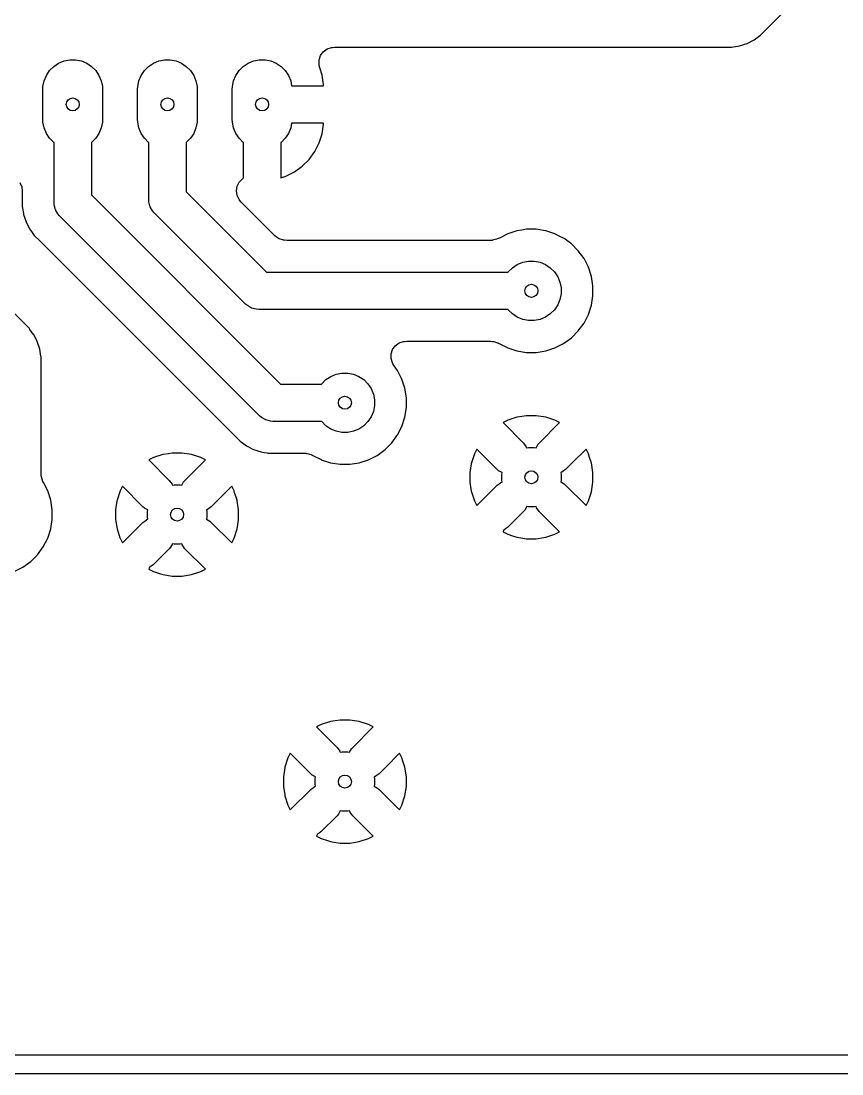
# Model space of a CAD drawing. Header units: millimetres. Extents: x 20 to 168, y -138 to -20.
# Drawn here: x 71.32 to 93.33, y -138 to -109.77 of the extents above; entities that cross this region are included whole.
import ezdxf

# ---------------------------------------------------------------- set-up
doc = ezdxf.new("R2010")
doc.units = ezdxf.units.MM
doc.layers.add('B.Cu', color=253, linetype='CONTINUOUS', true_color=0x83a598)
doc.layers.add('Edge.Cuts', color=40, linetype='CONTINUOUS', true_color=0xfabd2f)

msp = doc.modelspace()

# ---------------------------------------------------------------- linework, layer by layer
at = {"layer": 'B.Cu', "linetype": 'CONTINUOUS'}
for p, q in [((91.294306, -109.995588), (95.170952, -106.11894)), ((91.143992, -110.145904), (91.294304, -109.995592)), ((91.294304, -109.995592), (91.294306, -109.995588)), ((90.580443, -110.433046), (90.782612, -110.367357)), ((90.782612, -110.367357), (90.972016, -110.270851)), ((90.972016, -110.270851), (91.143992, -110.145904)), ((79.34584, -110.688232), (79.419218, -110.587241)), ((79.419218, -110.587241), (79.520213, -110.513867)), ((79.520213, -110.513867), (79.638934, -110.475294)), ((79.638934, -110.475294), (79.664719, -110.47121)), ((79.664719, -110.47121), (79.727129, -110.4663)), ((79.727129, -110.4663), (90.370484, -110.4663)), ((90.370484, -110.4663), (90.370487, -110.4663)), ((90.370487, -110.4663), (90.580443, -110.433046)), ((72.192485, -110.981592), (72.322883, -110.894463)), ((72.322883, -110.894463), (72.467772, -110.834448)), ((72.467772, -110.834448), (72.621586, -110.803852)), ((72.621586, -110.803852), (72.778414, -110.803852)), ((72.778414, -110.803852), (72.932228, -110.834448)), ((72.932228, -110.834448), (73.077117, -110.894463)), ((73.077117, -110.894463), (73.207515, -110.981592)), ((74.732485, -110.981592), (74.862883, -110.894463)), ((74.862883, -110.894463), (75.007772, -110.834448)), ((75.007772, -110.834448), (75.161586, -110.803852)), ((75.161586, -110.803852), (75.318414, -110.803852)), ((75.318414, -110.803852), (75.472228, -110.834448)), ((75.472228, -110.834448), (75.617117, -110.894463)), ((75.617117, -110.894463), (75.747515, -110.981592)), ((77.272485, -110.981592), (77.402883, -110.894463)), ((77.402883, -110.894463), (77.547772, -110.834448)), ((77.547772, -110.834448), (77.701586, -110.803852)), ((77.701586, -110.803852), (77.858414, -110.803852)), ((77.858414, -110.803852), (78.012228, -110.834448)), ((78.012228, -110.834448), (78.157117, -110.894463)), ((78.157117, -110.894463), (78.287515, -110.981592)), ((79.307258, -110.931791), (79.307261, -110.806956)), ((79.311341, -110.957574), (79.307258, -110.931791)), ((79.307261, -110.806956), (79.34584, -110.688232)), ((79.325958, -111.018463), (79.311341, -110.957574)), ((71.934448, -111.367772), (71.994463, -111.222883)), ((71.994463, -111.222883), (72.081592, -111.092485)), ((72.081592, -111.092485), (72.192485, -110.981592)), ((73.207515, -110.981592), (73.318408, -111.092485)), ((73.318408, -111.092485), (73.405537, -111.222883)), ((73.405537, -111.222883), (73.465552, -111.367772)), ((74.474448, -111.367772), (74.534463, -111.222883)), ((74.534463, -111.222883), (74.621592, -111.092485)), ((74.621592, -111.092485), (74.732485, -110.981592)), ((75.747515, -110.981592), (75.858408, -111.092485)), ((75.858408, -111.092485), (75.945537, -111.222883)), ((75.945537, -111.222883), (76.005552, -111.367772)), ((77.014448, -111.367772), (77.074463, -111.222883)), ((77.074463, -111.222883), (77.161592, -111.092485)), ((77.161592, -111.092485), (77.272485, -110.981592)), ((78.287515, -110.981592), (78.398408, -111.092485)), ((78.398408, -111.092485), (78.485537, -111.222883)), ((78.485537, -111.222883), (78.545552, -111.367772)), ((79.38937, -111.213624), (79.325958, -111.018463)), ((79.43, -111.470144), (79.38937, -111.213624)), ((71.9, -111.6), (71.903852, -111.521586)), ((71.903852, -111.521586), (71.934448, -111.367772)), ((73.465552, -111.367772), (73.496148, -111.521586)), ((73.496148, -111.521586), (73.5, -111.6)), ((74.44, -111.6), (74.443852, -111.521586)), ((74.443852, -111.521586), (74.474448, -111.367772)), ((76.005552, -111.367772), (76.036148, -111.521586)), ((76.036148, -111.521586), (76.04, -111.6)), ((76.98, -111.6), (76.983852, -111.521586)), ((76.983852, -111.521586), (77.014448, -111.367772)), ((78.545552, -111.367772), (78.571908, -111.500273)), ((78.571908, -111.500273), (78.576079, -111.5)), ((78.576079, -111.5), (79.429997, -111.5)), ((79.429997, -111.5), (79.429999, -111.5)), ((79.429999, -111.5), (79.43, -111.499999)), ((79.43, -111.499999), (79.43, -111.470144)), ((71.9, -112.4), (71.9, -111.6)), ((73.5, -111.6), (73.5, -112.4)), ((74.44, -112.4), (74.44, -111.6)), ((76.04, -111.6), (76.04, -112.4)), ((76.98, -112.4), (76.98, -111.6)), ((71.903852, -112.478414), (71.9, -112.4)), ((71.934448, -112.632228), (71.903852, -112.478414)), ((71.994463, -112.777117), (71.934448, -112.632228)), ((73.465552, -112.632228), (73.405537, -112.777117)), ((73.496148, -112.478414), (73.465552, -112.632228)), ((73.5, -112.4), (73.496148, -112.478414)), ((74.443852, -112.478414), (74.44, -112.4)), ((74.474448, -112.632228), (74.443852, -112.478414)), ((74.534463, -112.777117), (74.474448, -112.632228)), ((76.005552, -112.632228), (75.945537, -112.777117)), ((76.036148, -112.478414), (76.005552, -112.632228)), ((76.04, -112.4), (76.036148, -112.478414)), ((76.983852, -112.478414), (76.98, -112.4)), ((77.014448, -112.632228), (76.983852, -112.478414)), ((77.074463, -112.777117), (77.014448, -112.632228)), ((78.545552, -112.632228), (78.485537, -112.777117)), ((78.571983, -112.499351), (78.545552, -112.632228)), ((78.576079, -112.5), (78.571983, -112.499351)), ((79.429998, -112.5), (78.576079, -112.5)), ((79.38937, -112.786377), (79.43, -112.529855)), ((79.429999, -112.5), (79.429998, -112.5)), ((79.43, -112.500001), (79.429999, -112.5)), ((79.43, -112.529855), (79.43, -112.500001)), ((72.081592, -112.907515), (71.994463, -112.777117)), ((72.192485, -113.018408), (72.081592, -112.907515)), ((73.318408, -112.907515), (73.207515, -113.018408)), ((73.405537, -112.777117), (73.318408, -112.907515)), ((74.621592, -112.907515), (74.534463, -112.777117)), ((74.732485, -113.018408), (74.621592, -112.907515)), ((75.858408, -112.907515), (75.747515, -113.018408)), ((75.945537, -112.777117), (75.858408, -112.907515)), ((77.161592, -112.907515), (77.074463, -112.777117)), ((77.272485, -113.018408), (77.161592, -112.907515)), ((78.398408, -112.907515), (78.287515, -113.018408)), ((78.485537, -112.777117), (78.398408, -112.907515)), ((79.309114, -113.033379), (79.38937, -112.786377)), ((72.2, -113.023429), (72.192485, -113.018408)), ((72.2, -114.6326), (72.2, -113.023429)), ((73.207515, -113.018408), (73.2, -113.023429)), ((73.2, -113.023429), (73.2, -114.425494)), ((74.74, -113.023429), (74.732485, -113.018408)), ((74.74, -114.5517), (74.74, -113.023429)), ((75.747515, -113.018408), (75.74, -113.023429)), ((75.74, -113.023429), (75.74, -114.344594)), ((77.28, -113.023429), (77.272485, -113.018408)), ((77.28, -113.97245), (77.28, -113.023429)), ((78.287515, -113.018408), (78.28, -113.023429)), ((78.28, -113.023429), (78.28, -113.972451)), ((79.191209, -113.26478), (79.309112, -113.033384)), ((79.309112, -113.033384), (79.309114, -113.033379)), ((78.854898, -113.658552), (79.038552, -113.474898)), ((79.038552, -113.474898), (79.191206, -113.264785)), ((79.191206, -113.264785), (79.191209, -113.26478)), ((78.65225, -113.805782), (78.854898, -113.658552)), ((77.171695, -114.075269), (77.259948, -113.987019)), ((77.259948, -113.987019), (77.28, -113.97245)), ((78.28, -113.972452), (78.413372, -113.929118)), ((78.28, -113.972451), (78.28, -113.972452)), ((78.413372, -113.929118), (78.413383, -113.929113)), ((78.413383, -113.929113), (78.64478, -113.81121)), ((78.64478, -113.81121), (78.644785, -113.811206)), ((78.644785, -113.811206), (78.644786, -113.811204)), ((78.644786, -113.811204), (78.647074, -113.809729)), ((78.647074, -113.809729), (78.65225, -113.805782)), ((71.28707, -114.093348), (71.334839, -114.208662)), ((71.334839, -114.208662), (71.33847, -114.223783)), ((71.33847, -114.223783), (71.3495, -114.316947)), ((71.3495, -114.316947), (71.3495, -114.738893)), ((75.74, -114.344594), (77.895406, -116.5)), ((77.088692, -114.319161), (77.108219, -114.195863)), ((77.108222, -114.442458), (77.088692, -114.319161)), ((77.108219, -114.195863), (77.164887, -114.08464)), ((77.164887, -114.08464), (77.171695, -114.075269)), ((73.2, -114.425494), (78.274506, -119.5)), ((74.744277, -114.616947), (74.74, -114.5517)), ((74.744277, -114.616963), (74.744277, -114.616947)), ((74.771271, -114.717705), (74.744277, -114.616963)), ((77.164895, -114.55368), (77.108222, -114.442458)), ((77.18103, -114.575889), (77.164895, -114.55368)), ((77.221685, -114.62349), (77.18103, -114.575889)), ((78.119591, -115.521396), (77.221685, -114.62349)), ((71.3495, -114.738893), (71.378606, -114.922652)), ((72.204277, -114.697847), (72.2, -114.6326)), ((72.204277, -114.697863), (72.204277, -114.697847)), ((72.230613, -114.796148), (72.204277, -114.697863)), ((72.23806, -114.823942), (72.230613, -114.796148)), ((72.303323, -114.936981), (72.23806, -114.823942)), ((74.77806, -114.743042), (74.771271, -114.717705)), ((74.843323, -114.856081), (74.77806, -114.743042)), ((74.843338, -114.856096), (74.843323, -114.856081)), ((74.886447, -114.905253), (74.843338, -114.856096)), ((77.334747, -117.353553), (74.886447, -114.905253)), ((71.378606, -114.922652), (71.382755, -114.948846)), ((71.382755, -114.948846), (71.382757, -114.948858)), ((71.382757, -114.948858), (71.448442, -115.151011)), ((71.448442, -115.151011), (71.544948, -115.340416)), ((72.303338, -114.936996), (72.303323, -114.936981)), ((72.346447, -114.986153), (72.303338, -114.936996)), ((77.713847, -120.353553), (72.346447, -114.986153)), ((71.544948, -115.340416), (71.59669, -115.411632)), ((71.59669, -115.411632), (71.596691, -115.411634)), ((71.596691, -115.411634), (71.596693, -115.411636)), ((71.596693, -115.411636), (71.669896, -115.512392)), ((84.366418, -115.470425), (84.140972, -115.585295)), ((84.366425, -115.470421), (84.366418, -115.470425)), ((84.613508, -115.390138), (84.366425, -115.470421)), ((84.74049, -115.370028), (84.613508, -115.390138)), ((84.740492, -115.370028), (84.74049, -115.370028)), ((84.870103, -115.3495), (84.740492, -115.370028)), ((84.870104, -115.3495), (84.870103, -115.3495)), ((85.129896, -115.3495), (84.870104, -115.3495)), ((85.129897, -115.3495), (85.129896, -115.3495)), ((85.322344, -115.37998), (85.129897, -115.3495)), ((85.322346, -115.37998), (85.322344, -115.379979)), ((85.322344, -115.379979), (85.322344, -115.37998)), ((85.386492, -115.390138), (85.322346, -115.37998)), ((85.633573, -115.470421), (85.386488, -115.390138)), ((85.386488, -115.390138), (85.386492, -115.390138)), ((85.633579, -115.470424), (85.633573, -115.470421)), ((85.749673, -115.529577), (85.633579, -115.470424)), ((71.669896, -115.512392), (71.820208, -115.662704)), ((71.820208, -115.662704), (71.820211, -115.662706)), ((71.820211, -115.662706), (77.037293, -120.879788)), ((78.119595, -115.521399), (78.119591, -115.521396)), ((78.220587, -115.594772), (78.119595, -115.521399)), ((78.231827, -115.6005), (78.220587, -115.594772)), ((78.233364, -115.601283), (78.231827, -115.6005)), ((78.352078, -115.639856), (78.233364, -115.601283)), ((78.369059, -115.642545), (78.352078, -115.639856)), ((78.381948, -115.644587), (78.369059, -115.642545)), ((78.444369, -115.6495), (78.381948, -115.644587)), ((83.899123, -115.6495), (78.444369, -115.6495)), ((83.946047, -115.646731), (83.899123, -115.6495)), ((83.961027, -115.644957), (83.946047, -115.646731)), ((84.066806, -115.617349), (83.961027, -115.644957)), ((84.112534, -115.598406), (84.066806, -115.617349)), ((84.140972, -115.585295), (84.112534, -115.598406)), ((85.86505, -115.588365), (85.749673, -115.529577)), ((85.894634, -115.609859), (85.86505, -115.588365)), ((85.949189, -115.649495), (85.894634, -115.609859)), ((85.949191, -115.649497), (85.949189, -115.649495)), ((85.949195, -115.6495), (85.949191, -115.649497)), ((86.075229, -115.741069), (85.949195, -115.6495)), ((86.258931, -115.924771), (86.075229, -115.741069)), ((71.379788, -117.849893), (69.358943, -115.829048)), ((86.411634, -116.134949), (86.258931, -115.924771)), ((84.492485, -116.381592), (84.622883, -116.294463)), ((84.622883, -116.294463), (84.767772, -116.234448)), ((84.767772, -116.234448), (84.921586, -116.203852)), ((84.921586, -116.203852), (85.078414, -116.203852)), ((85.078414, -116.203852), (85.232228, -116.234448)), ((85.232228, -116.234448), (85.377117, -116.294463)), ((85.377117, -116.294463), (85.507515, -116.381592)), ((86.529579, -116.366428), (86.411634, -116.134949)), ((77.895406, -116.5), (84.376571, -116.5)), ((84.376571, -116.5), (84.381592, -116.492485)), ((84.381592, -116.492485), (84.492485, -116.381592)), ((85.507515, -116.381592), (85.618408, -116.492485)), ((85.618408, -116.492485), (85.705537, -116.622883)), ((86.60986, -116.613507), (86.529579, -116.366428)), ((85.705537, -116.622883), (85.765552, -116.767772)), ((85.765552, -116.767772), (85.796148, -116.921586)), ((86.6505, -116.870103), (86.60986, -116.613507)), ((86.6505, -117.129897), (86.6505, -116.870103)), ((85.796148, -117.078414), (85.765552, -117.232228)), ((85.796148, -116.921586), (85.796148, -117.078414)), ((86.60986, -117.386493), (86.6505, -117.129897)), ((77.38391, -117.396668), (77.334747, -117.353553)), ((77.383919, -117.396677), (77.38391, -117.396668)), ((77.496958, -117.46194), (77.383919, -117.396677)), ((85.705537, -117.377117), (85.618408, -117.507515)), ((85.765552, -117.232228), (85.705537, -117.377117)), ((86.529579, -117.633572), (86.60986, -117.386493)), ((77.623037, -117.495723), (77.496958, -117.46194)), ((77.623052, -117.495723), (77.623037, -117.495723)), ((77.6883, -117.5), (77.623052, -117.495723)), ((84.376571, -117.5), (77.6883, -117.5)), ((84.381592, -117.507515), (84.376571, -117.5)), ((84.492485, -117.618408), (84.381592, -117.507515)), ((84.622883, -117.705537), (84.492485, -117.618408)), ((84.767772, -117.765552), (84.622883, -117.705537)), ((85.377117, -117.705537), (85.232228, -117.765552)), ((85.507515, -117.618408), (85.377117, -117.705537)), ((85.618408, -117.507515), (85.507515, -117.618408)), ((86.411634, -117.865051), (86.529579, -117.633572)), ((71.379792, -117.849896), (71.379788, -117.849893)), ((71.530104, -118.000208), (71.379792, -117.849896)), ((71.55404, -118.033153), (71.530104, -118.000208)), ((84.921586, -117.796148), (84.767772, -117.765552)), ((85.078414, -117.796148), (84.921586, -117.796148)), ((85.232228, -117.765552), (85.078414, -117.796148)), ((86.258931, -118.075229), (86.411634, -117.865051)), ((71.644601, -118.157801), (71.55404, -118.033153)), ((71.655051, -118.172184), (71.644601, -118.157801)), ((71.751557, -118.361588), (71.655051, -118.172184)), ((85.865051, -118.411634), (86.075229, -118.258931)), ((86.075229, -118.258931), (86.258931, -118.075229)), ((71.817246, -118.563757), (71.751557, -118.361588)), ((71.846665, -118.7495), (71.817246, -118.563757)), ((81.238139, -118.690872), (81.276717, -118.572147)), ((81.276717, -118.572147), (81.350094, -118.471155)), ((81.350094, -118.471155), (81.451088, -118.39778)), ((81.451088, -118.39778), (81.569813, -118.359206)), ((81.569813, -118.359206), (81.593769, -118.355412)), ((81.593769, -118.355412), (81.656182, -118.3505)), ((81.656182, -118.3505), (83.891257, -118.3505)), ((83.891257, -118.3505), (83.953664, -118.355411)), ((83.953664, -118.355411), (83.971493, -118.358234)), ((83.971493, -118.358234), (83.991436, -118.361392)), ((83.991436, -118.361392), (84.096084, -118.393138)), ((84.096084, -118.393138), (84.106153, -118.39778)), ((84.106153, -118.39778), (84.11595, -118.402297)), ((84.11595, -118.402297), (84.130033, -118.409128)), ((84.130033, -118.409128), (84.134943, -118.411629)), ((84.134943, -118.411629), (84.134945, -118.411631)), ((84.134945, -118.411631), (84.134949, -118.411634)), ((84.134949, -118.411634), (84.366428, -118.529579)), ((84.366428, -118.529579), (84.613507, -118.60986)), ((85.386493, -118.60986), (85.633572, -118.529579)), ((85.633572, -118.529579), (85.865051, -118.411634)), ((71.8505, -118.773715), (71.846665, -118.7495)), ((71.8505, -118.77372), (71.8505, -118.773715)), ((71.8505, -121.899127), (71.8505, -118.77372)), ((81.238138, -118.815706), (81.238139, -118.690872)), ((81.276712, -118.934432), (81.238138, -118.815706)), ((84.613507, -118.60986), (84.870103, -118.6505)), ((84.870103, -118.6505), (84.870106, -118.6505)), ((84.870106, -118.6505), (85.129894, -118.6505)), ((85.129894, -118.6505), (85.129897, -118.6505)), ((85.129897, -118.6505), (85.386493, -118.60986)), ((81.287723, -118.956043), (81.276712, -118.934432)), ((81.320434, -119.009423), (81.287723, -118.956043)), ((81.411634, -119.134949), (81.320434, -119.009423)), ((81.529579, -119.366428), (81.411634, -119.134949)), ((79.381592, -119.492485), (79.492485, -119.381592)), ((79.492485, -119.381592), (79.622883, -119.294463)), ((79.622883, -119.294463), (79.767772, -119.234448)), ((79.767772, -119.234448), (79.921586, -119.203852)), ((79.921586, -119.203852), (80.078414, -119.203852)), ((80.078414, -119.203852), (80.232228, -119.234448)), ((80.232228, -119.234448), (80.377117, -119.294463)), ((80.377117, -119.294463), (80.507515, -119.381592)), ((80.507515, -119.381592), (80.618408, -119.492485)), ((81.60986, -119.613507), (81.529579, -119.366428)), ((78.274506, -119.5), (79.376571, -119.5)), ((79.376571, -119.5), (79.381592, -119.492485)), ((80.618408, -119.492485), (80.705537, -119.622883)), ((80.705537, -119.622883), (80.765552, -119.767772)), ((81.6505, -119.870103), (81.60986, -119.613507)), ((80.765552, -119.767772), (80.796148, -119.921586)), ((80.796148, -119.921586), (80.796148, -120.078414)), ((81.6505, -120.129897), (81.6505, -119.870103)), ((80.765552, -120.232228), (80.705537, -120.377117)), ((80.796148, -120.078414), (80.765552, -120.232228)), ((81.60986, -120.386493), (81.6505, -120.129897)), ((77.763003, -120.396661), (77.713847, -120.353553)), ((77.763019, -120.396677), (77.763003, -120.396661)), ((77.876058, -120.46194), (77.763019, -120.396677)), ((78.002137, -120.495723), (77.876058, -120.46194)), ((78.002152, -120.495723), (78.002137, -120.495723)), ((78.0674, -120.5), (78.002152, -120.495723)), ((79.376571, -120.5), (78.0674, -120.5)), ((79.381592, -120.507515), (79.376571, -120.5)), ((79.492485, -120.618408), (79.381592, -120.507515)), ((80.618408, -120.507515), (80.507515, -120.618408)), ((80.705537, -120.377117), (80.618408, -120.507515)), ((81.529579, -120.633572), (81.60986, -120.386493)), ((84.366626, -120.470881), (84.241661, -120.534552)), ((84.241661, -120.534552), (84.241661, -120.534553)), ((84.241661, -120.534553), (84.790643, -121.083535)), ((84.613618, -120.390629), (84.366626, -120.470881)), ((84.741883, -120.370314), (84.613618, -120.390629)), ((84.870145, -120.35), (84.741883, -120.370314)), ((84.870148, -120.35), (84.870145, -120.35)), ((85.129852, -120.35), (84.870148, -120.35)), ((85.129855, -120.35), (85.129852, -120.35)), ((85.386377, -120.390629), (85.129855, -120.35)), ((85.209345, -121.083546), (85.758337, -120.534554)), ((85.386378, -120.390629), (85.386377, -120.390629)), ((85.386382, -120.39063), (85.386378, -120.390629)), ((85.63338, -120.470885), (85.386382, -120.39063)), ((85.758336, -120.534552), (85.63338, -120.470885)), ((85.758337, -120.534553), (85.758336, -120.534552)), ((85.758337, -120.534554), (85.758337, -120.534553)), ((79.622883, -120.705537), (79.492485, -120.618408)), ((79.767772, -120.765552), (79.622883, -120.705537)), ((79.921586, -120.796148), (79.767772, -120.765552)), ((80.078414, -120.796148), (79.921586, -120.796148)), ((80.232228, -120.765552), (80.078414, -120.796148)), ((80.377117, -120.705537), (80.232228, -120.765552)), ((80.507515, -120.618408), (80.377117, -120.705537)), ((81.411634, -120.865051), (81.529579, -120.633572)), ((77.037293, -120.879788), (77.037296, -120.879792)), ((77.037296, -120.879792), (77.187608, -121.030104)), ((77.187608, -121.030104), (77.249718, -121.075229)), ((77.249718, -121.075229), (77.249719, -121.07523)), ((77.249719, -121.07523), (77.359579, -121.155048)), ((81.075229, -121.258931), (81.258931, -121.075229)), ((81.258931, -121.075229), (81.411634, -120.865051)), ((84.790643, -121.083535), (84.864017, -121.184526)), ((85.125805, -121.213278), (85.174947, -121.122771)), ((85.174947, -121.122771), (85.209345, -121.083546)), ((75.113618, -121.390629), (74.866626, -121.470881)), ((75.265172, -121.366626), (75.113618, -121.390629)), ((75.370145, -121.35), (75.265172, -121.366626)), ((75.370148, -121.35), (75.370145, -121.35)), ((75.629852, -121.35), (75.370148, -121.35)), ((75.629855, -121.35), (75.629852, -121.35)), ((75.886377, -121.390629), (75.629855, -121.35)), ((75.886378, -121.390629), (75.886377, -121.390629)), ((75.886382, -121.39063), (75.886378, -121.390629)), ((76.13338, -121.470885), (75.886382, -121.39063)), ((77.359579, -121.155048), (77.359645, -121.155088)), ((77.359645, -121.155088), (77.360843, -121.155692)), ((77.360843, -121.155692), (77.548988, -121.251557)), ((77.548988, -121.251557), (77.749975, -121.316861)), ((77.749975, -121.316861), (77.751129, -121.317241)), ((77.751129, -121.317241), (77.751153, -121.317244)), ((77.751153, -121.317244), (77.751157, -121.317246)), ((77.751157, -121.317246), (77.751158, -121.317246)), ((77.751158, -121.317246), (77.751161, -121.317247)), ((77.751161, -121.317247), (77.83748, -121.330918)), ((77.83748, -121.330918), (77.914471, -121.343112)), ((77.914471, -121.343112), (77.940667, -121.350501)), ((77.940667, -121.350501), (78.190158, -121.350501)), ((78.190158, -121.350501), (78.198443, -121.350501)), ((78.198443, -121.350501), (78.198491, -121.3505)), ((78.198491, -121.3505), (78.891257, -121.3505)), ((78.891257, -121.3505), (78.953664, -121.355411)), ((78.953664, -121.355411), (78.971493, -121.358234)), ((78.971493, -121.358234), (78.991436, -121.361392)), ((78.991436, -121.361392), (79.096081, -121.393136)), ((79.096081, -121.393136), (79.104743, -121.39713)), ((79.104743, -121.39713), (79.114404, -121.401584)), ((79.114404, -121.401584), (79.125765, -121.407041)), ((79.125765, -121.407041), (79.133546, -121.410931)), ((80.865051, -121.411634), (81.075229, -121.258931)), ((83.470881, -121.366626), (83.390629, -121.613618)), ((83.534552, -121.241661), (83.470881, -121.366626)), ((83.534553, -121.241661), (83.534552, -121.241661)), ((84.08354, -121.790648), (83.534553, -121.241661)), ((84.864017, -121.184526), (84.87341, -121.213434)), ((84.87341, -121.213434), (84.921586, -121.203852)), ((84.921586, -121.203852), (85.078414, -121.203852)), ((85.078414, -121.203852), (85.125805, -121.213278)), ((86.465445, -121.241661), (86.093485, -121.613622)), ((86.529113, -121.366617), (86.465445, -121.241661)), ((86.562991, -121.470883), (86.529113, -121.366617)), ((74.866626, -121.470881), (74.741661, -121.534552)), ((74.741661, -121.534552), (74.741661, -121.534553)), ((74.741661, -121.534553), (75.290643, -122.083535)), ((75.922747, -121.870144), (76.258337, -121.534554)), ((76.258336, -121.534552), (76.13338, -121.470885)), ((76.258337, -121.534553), (76.258336, -121.534552)), ((76.258337, -121.534554), (76.258337, -121.534553)), ((79.133546, -121.410931), (79.136049, -121.412194)), ((79.136049, -121.412194), (79.360628, -121.526624)), ((79.360628, -121.526624), (79.366428, -121.529579)), ((79.366428, -121.529579), (79.366429, -121.529579)), ((79.366429, -121.529579), (79.366433, -121.529581)), ((79.366433, -121.529581), (79.613499, -121.609858)), ((79.613499, -121.609858), (79.613502, -121.609858)), ((79.613502, -121.609858), (79.613507, -121.60986)), ((79.613507, -121.60986), (79.870103, -121.6505)), ((79.870103, -121.6505), (79.870106, -121.6505)), ((79.870106, -121.6505), (80.129894, -121.6505)), ((80.129894, -121.6505), (80.129897, -121.6505)), ((80.129897, -121.6505), (80.386493, -121.60986)), ((80.386493, -121.60986), (80.633572, -121.529579)), ((80.633572, -121.529579), (80.865051, -121.411634)), ((83.386611, -121.638989), (83.35, -121.870144)), ((83.390629, -121.613618), (83.386611, -121.638989)), ((86.093485, -121.613622), (85.916467, -121.79064)), ((86.608147, -121.609859), (86.562991, -121.470883)), ((86.60937, -121.613622), (86.608147, -121.609859)), ((86.65, -121.870144), (86.60937, -121.613622)), ((71.853265, -121.94602), (71.8505, -121.899127)), ((71.855259, -121.962869), (71.853265, -121.94602)), ((71.88843, -122.080494), (71.855259, -121.962869)), ((75.709345, -122.083546), (75.922747, -121.870144)), ((83.35, -121.870144), (83.35, -122.129855)), ((84.122762, -121.825045), (84.08354, -121.790648)), ((84.213278, -121.874195), (84.122762, -121.825045)), ((84.203852, -121.921586), (84.213278, -121.874195)), ((84.203852, -122.078414), (84.203852, -121.921586)), ((85.815473, -121.864016), (85.786564, -121.873408)), ((85.786564, -121.873408), (85.796148, -121.921586)), ((85.796148, -121.921586), (85.796148, -122.078414)), ((85.916467, -121.79064), (85.815473, -121.864016)), ((86.65, -122.030144), (86.65, -121.870144)), ((71.888336, -122.080533), (71.88843, -122.080494)), ((71.888665, -122.081327), (71.888336, -122.080533)), ((71.889139, -122.083008), (71.888665, -122.081327)), ((71.891328, -122.087757), (71.889139, -122.083008)), ((71.891333, -122.087769), (71.891328, -122.087757)), ((71.891337, -122.087777), (71.891333, -122.087769)), ((71.90159, -122.11253), (71.891337, -122.087777)), ((71.914687, -122.140942), (71.90159, -122.11253)), ((72.029579, -122.366428), (71.914687, -122.140942)), ((74.034552, -122.241661), (73.970881, -122.366626)), ((74.034553, -122.241661), (74.034552, -122.241661)), ((74.58354, -122.790648), (74.034553, -122.241661)), ((75.290643, -122.083535), (75.364017, -122.184526)), ((75.364017, -122.184526), (75.37341, -122.213434)), ((75.37341, -122.213434), (75.421586, -122.203852)), ((75.421586, -122.203852), (75.578414, -122.203852)), ((75.578414, -122.203852), (75.625805, -122.213278)), ((75.625805, -122.213278), (75.674947, -122.122771)), ((75.674947, -122.122771), (75.709345, -122.083546)), ((76.965445, -122.241661), (76.593485, -122.613622)), ((77.029113, -122.366617), (76.965445, -122.241661)), ((83.35, -122.129855), (83.387934, -122.369359)), ((83.534554, -122.758337), (84.083538, -122.209353)), ((84.083538, -122.209353), (84.133255, -122.173231)), ((84.133255, -122.173231), (84.18272, -122.136908)), ((84.18272, -122.136908), (84.183695, -122.136585)), ((84.183695, -122.136585), (84.184526, -122.135982)), ((84.184526, -122.135982), (84.213434, -122.126588)), ((84.213434, -122.126588), (84.203852, -122.078414)), ((85.796148, -122.078414), (85.78672, -122.125806)), ((85.78672, -122.125806), (85.877225, -122.174946)), ((85.877225, -122.174946), (85.916458, -122.209351)), ((85.916458, -122.209351), (86.465444, -122.758337)), ((86.60937, -122.386377), (86.65, -122.129855)), ((86.65, -122.129855), (86.65, -122.030144)), ((72.10986, -122.613507), (72.029579, -122.366428)), ((73.970881, -122.366626), (73.890629, -122.613618)), ((77.041781, -122.405606), (77.029113, -122.366617)), ((77.10937, -122.613621), (77.041781, -122.405606)), ((83.387934, -122.369359), (83.39063, -122.386382)), ((83.39063, -122.386382), (83.470885, -122.633379)), ((86.529114, -122.633379), (86.60937, -122.386377)), ((72.1505, -122.870103), (72.10986, -122.613507)), ((73.887498, -122.633387), (73.85, -122.870144)), ((73.890629, -122.613618), (73.887498, -122.633387)), ((74.622762, -122.825045), (74.58354, -122.790648)), ((76.416467, -122.79064), (76.315473, -122.864016)), ((76.593485, -122.613622), (76.416467, -122.79064)), ((77.1125, -122.633382), (77.10937, -122.613621)), ((77.15, -122.870144), (77.1125, -122.633382)), ((83.470885, -122.633379), (83.470886, -122.633382)), ((83.470886, -122.633382), (83.534553, -122.758337)), ((83.534553, -122.758337), (83.534554, -122.758337)), ((84.874193, -122.78672), (84.825046, -122.877234)), ((84.921586, -122.796148), (84.874193, -122.78672)), ((85.078414, -122.796148), (84.921586, -122.796148)), ((85.12659, -122.786564), (85.078414, -122.796148)), ((85.135983, -122.815473), (85.12659, -122.786564)), ((85.209356, -122.916463), (85.135983, -122.815473)), ((86.465444, -122.758337), (86.465445, -122.758337)), ((86.465445, -122.758337), (86.529112, -122.633384)), ((86.529112, -122.633384), (86.529114, -122.633379)), ((72.1505, -122.870144), (72.1505, -122.870103)), ((72.1505, -123.129897), (72.1505, -122.870144)), ((73.85, -122.870144), (73.85, -123.129855)), ((74.713278, -122.874195), (74.622762, -122.825045)), ((74.703852, -122.921586), (74.713278, -122.874195)), ((74.703852, -123.078414), (74.703852, -122.921586)), ((74.713434, -123.126588), (74.703852, -123.078414)), ((76.315473, -122.864016), (76.286564, -122.873408)), ((76.286564, -122.873408), (76.296148, -122.921586)), ((76.296148, -123.078414), (76.28672, -123.125806)), ((76.296148, -122.921586), (76.296148, -123.078414)), ((77.15, -123.129855), (77.15, -122.870144)), ((84.790641, -122.916464), (84.358522, -123.348583)), ((84.825046, -122.877234), (84.790641, -122.916464)), ((85.758337, -123.465444), (85.209356, -122.916463)), ((72.10986, -123.386493), (72.1505, -123.129897)), ((73.85, -123.129855), (73.890628, -123.386368)), ((74.034554, -123.758337), (74.583538, -123.209353)), ((74.583538, -123.209353), (74.633255, -123.173231)), ((74.633255, -123.173231), (74.68272, -123.136908)), ((74.68272, -123.136908), (74.683695, -123.136585)), ((74.683695, -123.136585), (74.684526, -123.135982)), ((74.684526, -123.135982), (74.713434, -123.126588)), ((76.28672, -123.125806), (76.377225, -123.174946)), ((76.377225, -123.174946), (76.416458, -123.209351)), ((76.416458, -123.209351), (76.965444, -123.758337)), ((77.109372, -123.386368), (77.12865, -123.264657)), ((77.12865, -123.264657), (77.128651, -123.264647)), ((77.128651, -123.264647), (77.15, -123.129855)), ((84.308802, -123.384707), (84.259338, -123.421031)), ((84.358522, -123.348583), (84.308802, -123.384707)), ((71.911634, -123.865051), (72.029579, -123.633572)), ((72.029579, -123.633572), (72.10986, -123.386493)), ((73.890628, -123.386368), (73.89063, -123.386382)), ((73.89063, -123.386382), (73.968307, -123.625445)), ((73.968307, -123.625445), (73.970886, -123.633382)), ((73.970886, -123.633382), (74.034553, -123.758337)), ((76.965445, -123.758337), (77.029112, -123.633384)), ((77.029112, -123.633384), (77.029114, -123.633379)), ((77.029114, -123.633379), (77.10937, -123.386376)), ((77.10937, -123.386376), (77.109372, -123.386368)), ((84.251641, -123.423871), (84.24166, -123.465444)), ((84.24166, -123.465444), (84.241661, -123.465444)), ((84.241661, -123.465445), (84.24166, -123.465445)), ((84.24166, -123.465445), (84.366617, -123.529113)), ((84.241661, -123.465444), (84.241661, -123.465445)), ((84.257532, -123.421957), (84.251641, -123.423871)), ((84.258362, -123.421353), (84.257532, -123.421957)), ((84.259338, -123.421031), (84.258362, -123.421353)), ((84.366617, -123.529113), (84.498345, -123.571914)), ((84.498345, -123.571914), (84.613621, -123.60937)), ((84.613621, -123.60937), (84.715107, -123.625444)), ((84.715107, -123.625444), (84.870142, -123.649999)), ((84.870142, -123.649999), (84.870144, -123.65)), ((84.870144, -123.65), (85.129855, -123.65)), ((85.129855, -123.65), (85.129857, -123.65)), ((85.129857, -123.649999), (85.386377, -123.60937)), ((85.129857, -123.65), (85.129857, -123.649999)), ((85.386377, -123.60937), (85.633379, -123.529114)), ((85.633379, -123.529114), (85.633384, -123.529112)), ((85.633384, -123.529112), (85.758337, -123.465445)), ((85.758337, -123.465445), (85.758337, -123.465444)), ((71.758931, -124.075229), (71.911634, -123.865051)), ((74.034553, -123.758337), (74.034554, -123.758337)), ((75.290641, -123.916464), (74.858522, -124.348583)), ((75.325046, -123.877234), (75.290641, -123.916464)), ((75.374193, -123.78672), (75.325046, -123.877234)), ((75.421586, -123.796148), (75.374193, -123.78672)), ((75.578414, -123.796148), (75.421586, -123.796148)), ((75.62659, -123.786564), (75.578414, -123.796148)), ((75.635983, -123.815473), (75.62659, -123.786564)), ((75.709356, -123.916463), (75.635983, -123.815473)), ((76.258337, -124.465444), (75.709356, -123.916463)), ((76.965444, -123.758337), (76.965445, -123.758337)), ((71.575229, -124.258931), (71.758931, -124.075229)), ((71.133572, -124.529579), (71.365051, -124.411634)), ((71.365051, -124.411634), (71.575229, -124.258931)), ((74.751641, -124.423871), (74.74166, -124.465444)), ((74.74166, -124.465444), (74.741661, -124.465444)), ((74.741661, -124.465445), (74.74166, -124.465445)), ((74.74166, -124.465445), (74.866617, -124.529113)), ((74.741661, -124.465444), (74.741661, -124.465445)), ((74.757532, -124.421957), (74.751641, -124.423871)), ((74.758362, -124.421353), (74.757532, -124.421957)), ((74.759338, -124.421031), (74.758362, -124.421353)), ((74.808802, -124.384707), (74.759338, -124.421031)), ((74.858522, -124.348583), (74.808802, -124.384707)), ((76.133384, -124.529112), (76.258337, -124.465445)), ((76.258337, -124.465445), (76.258337, -124.465444)), ((74.866617, -124.529113), (75.031287, -124.582617)), ((75.031287, -124.582617), (75.113621, -124.60937)), ((75.113621, -124.60937), (75.224493, -124.62693)), ((75.224493, -124.62693), (75.370142, -124.649999)), ((75.370142, -124.649999), (75.370144, -124.65)), ((75.370144, -124.65), (75.629855, -124.65)), ((75.629855, -124.65), (75.629857, -124.65)), ((75.629857, -124.649999), (75.886377, -124.60937)), ((75.629857, -124.65), (75.629857, -124.649999)), ((75.886377, -124.60937), (76.133379, -124.529114)), ((76.133379, -124.529114), (76.133384, -124.529112)), ((79.366626, -128.630881), (79.241661, -128.694552)), ((79.241661, -128.694552), (79.241661, -128.694553)), ((79.241661, -128.694553), (79.790643, -129.243535)), ((79.613618, -128.550629), (79.366626, -128.630881)), ((79.741883, -128.530314), (79.613618, -128.550629)), ((79.870145, -128.51), (79.741883, -128.530314)), ((79.870148, -128.51), (79.870145, -128.51)), ((80.129852, -128.51), (79.870148, -128.51)), ((80.129855, -128.51), (80.129852, -128.51)), ((80.386377, -128.550629), (80.129855, -128.51)), ((80.209345, -129.243546), (80.758337, -128.694554)), ((80.386378, -128.550629), (80.386377, -128.550629)), ((80.386382, -128.55063), (80.386378, -128.550629)), ((80.63338, -128.630885), (80.386382, -128.55063)), ((80.758336, -128.694552), (80.63338, -128.630885)), ((80.758337, -128.694553), (80.758336, -128.694552)), ((80.758337, -128.694554), (80.758337, -128.694553)), ((79.790643, -129.243535), (79.864017, -129.344526)), ((80.125805, -129.373278), (80.174947, -129.282771)), ((80.174947, -129.282771), (80.209345, -129.243546)), ((78.470883, -129.526624), (78.390629, -129.773618)), ((78.534552, -129.401661), (78.470883, -129.526624)), ((78.534553, -129.401661), (78.534552, -129.401661)), ((79.08354, -129.950648), (78.534553, -129.401661)), ((79.864017, -129.344526), (79.87341, -129.373434)), ((79.87341, -129.373434), (79.921586, -129.363852)), ((79.921586, -129.363852), (80.078414, -129.363852)), ((80.078414, -129.363852), (80.125805, -129.373278)), ((81.465445, -129.401661), (81.093485, -129.773622)), ((81.529113, -129.526617), (81.465445, -129.401661)), ((81.55616, -129.609859), (81.529113, -129.526617)), ((78.388469, -129.787259), (78.35, -130.030144)), ((78.390629, -129.773618), (78.388469, -129.787259)), ((81.093485, -129.773622), (80.916467, -129.95064)), ((81.591406, -129.718336), (81.55616, -129.609859)), ((81.60937, -129.773622), (81.591406, -129.718336)), ((81.65, -130.030144), (81.60937, -129.773622)), ((78.35, -130.030144), (78.35, -130.289855)), ((79.122762, -129.985045), (79.08354, -129.950648)), ((79.213278, -130.034195), (79.122762, -129.985045)), ((79.203852, -130.081586), (79.213278, -130.034195)), ((79.203852, -130.238414), (79.203852, -130.081586)), ((80.815473, -130.024016), (80.786564, -130.033408)), ((80.786564, -130.033408), (80.796148, -130.081586)), ((80.796148, -130.081586), (80.796148, -130.238414)), ((80.916467, -129.95064), (80.815473, -130.024016)), ((81.65, -130.289855), (81.65, -130.030144)), ((78.35, -130.289855), (78.385215, -130.512195)), ((78.534554, -130.918337), (79.083538, -130.369353)), ((79.083538, -130.369353), (79.133255, -130.333231)), ((79.133255, -130.333231), (79.18272, -130.296908)), ((79.18272, -130.296908), (79.183695, -130.296585)), ((79.183695, -130.296585), (79.184526, -130.295982)), ((79.184526, -130.295982), (79.213434, -130.286588)), ((79.213434, -130.286588), (79.203852, -130.238414)), ((80.796148, -130.238414), (80.78672, -130.285806)), ((80.78672, -130.285806), (80.877225, -130.334946)), ((80.877225, -130.334946), (80.916458, -130.369351)), ((80.916458, -130.369351), (81.465444, -130.918337)), ((81.60937, -130.546377), (81.65, -130.289855)), ((78.385215, -130.512195), (78.39063, -130.546382)), ((78.39063, -130.546382), (78.470885, -130.793379)), ((81.529114, -130.793379), (81.60937, -130.546377)), ((78.470885, -130.793379), (78.470886, -130.793382)), ((78.470886, -130.793382), (78.534553, -130.918337)), ((78.534553, -130.918337), (78.534554, -130.918337)), ((79.874193, -130.94672), (79.825046, -131.037234)), ((79.921586, -130.956148), (79.874193, -130.94672)), ((80.078414, -130.956148), (79.921586, -130.956148)), ((80.12659, -130.946564), (80.078414, -130.956148)), ((80.135983, -130.975473), (80.12659, -130.946564)), ((80.209356, -131.076463), (80.135983, -130.975473)), ((81.465444, -130.918337), (81.465445, -130.918337)), ((81.465445, -130.918337), (81.529112, -130.793384)), ((81.529112, -130.793384), (81.529114, -130.793379)), ((79.790641, -131.076464), (79.358522, -131.508583)), ((79.825046, -131.037234), (79.790641, -131.076464)), ((80.758337, -131.625444), (80.209356, -131.076463)), ((79.308802, -131.544707), (79.259338, -131.581031)), ((79.358522, -131.508583), (79.308802, -131.544707)), ((79.251641, -131.583871), (79.24166, -131.625444)), ((79.24166, -131.625444), (79.241661, -131.625444)), ((79.241661, -131.625445), (79.24166, -131.625445)), ((79.24166, -131.625445), (79.366617, -131.689113)), ((79.241661, -131.625444), (79.241661, -131.625445)), ((79.257532, -131.581957), (79.251641, -131.583871)), ((79.258362, -131.581353), (79.257532, -131.581957)), ((79.259338, -131.581031), (79.258362, -131.581353)), ((79.366617, -131.689113), (79.531287, -131.742617)), ((79.531287, -131.742617), (79.613621, -131.76937)), ((79.613621, -131.76937), (79.701287, -131.783255)), ((79.701287, -131.783255), (79.870142, -131.809999)), ((79.870142, -131.809999), (79.870144, -131.81)), ((79.870144, -131.81), (80.129855, -131.81)), ((80.129855, -131.81), (80.129857, -131.81)), ((80.129857, -131.809999), (80.386377, -131.76937)), ((80.129857, -131.81), (80.129857, -131.809999)), ((80.386377, -131.76937), (80.633379, -131.689114)), ((80.633379, -131.689114), (80.633384, -131.689112)), ((80.633384, -131.689112), (80.758337, -131.625445)), ((80.758337, -131.625445), (80.758337, -131.625444)), ((167.069098, -137.4995), (20.930902, -137.4995))]:
    msp.add_line(p, q, dxfattribs=at)
at = {"layer": 'B.Cu'}
for centre in [(72.7, -112), (72.7, -112), (75.24, -112), (75.24, -112), (77.78, -112), (77.78, -112), (85, -117), (85, -117), (80, -120), (80, -120), (85, -122), (85, -122), (75.5, -123), (75.5, -123), (80, -130.16), (80, -130.16)]:
    msp.add_circle(centre, 0.175, dxfattribs=at)
at = {"layer": 'Edge.Cuts', "linetype": 'CONTINUOUS'}
msp.add_line((168, -138), (20, -138), dxfattribs=at)
at = {"layer": 'Edge.Cuts'}
for centre in [(72.7, -112), (75.24, -112), (77.78, -112), (85, -117), (80, -120), (85, -122), (75.5, -123), (80, -130.16)]:
    msp.add_circle(centre, 0.175, dxfattribs=at)

doc.saveas('drawing.dxf')
